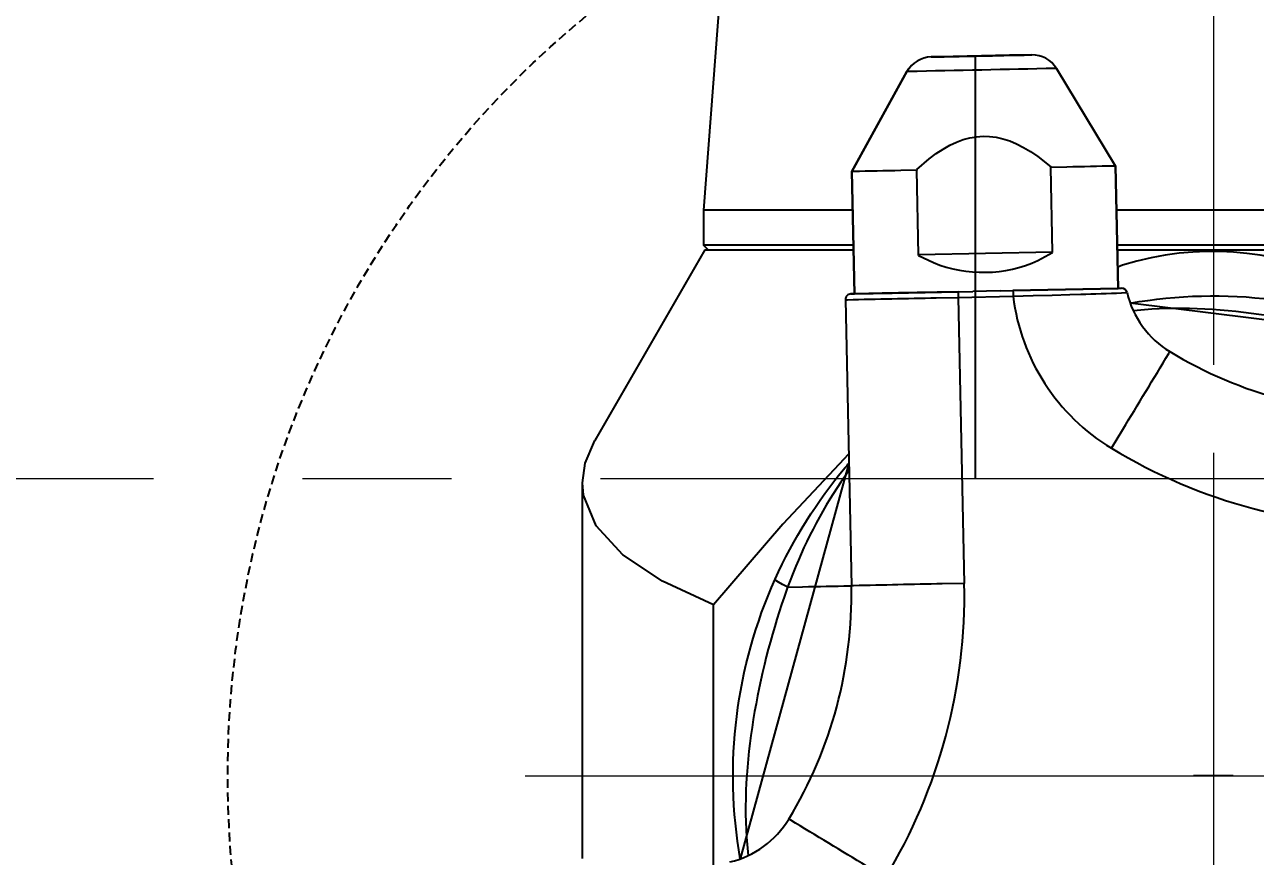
# Model space of a CAD drawing. Header units: inches. Extents: x -375 to 8535, y -477 to 12465.
# Drawn here: x 2190.9 to 2256.4, y 10228.9 to 10273.3 of the extents above; entities that cross this region are included whole.
import ezdxf

# ---------------------------------------------------------------- set-up
doc = ezdxf.new("R2010")
doc.units = ezdxf.units.IN
doc.header["$LTSCALE"] = 5
doc.linetypes.add('CENTER2', pattern=[28.575, 19.05, -3.175, 3.175, -3.175])
doc.linetypes.add('HIDDEN2', pattern=[4.7625, 3.175, -1.5875])
for name, color, linetype in [('1轮廓实线层', 7, 'Continuous'), ('5虚线', 5, 'HIDDEN2'), ('6文字层', 3, 'Continuous')]:
    doc.layers.add(name, color=color, linetype=linetype)
doc.layers.add('图层1', color=1, linetype='CENTER2', lineweight=13)
doc.styles.add('PC_TEXTSTYLE', font='isocp.shx', dxfattribs={"width": 0.8, "bigfont": 'hzfs.shx'})
doc.dimstyles.new('TH_GBDIM', dxfattribs={"dimscale": 15, "dimtxt": 3, "dimasz": 2.5, "dimexe": 1.25, "dimexo": 0, "dimgap": 0.8, "dimtad": 1, "dimdec": 0, "dimzin": 0, "dimdsep": 46, "dimtxsty": 'PC_TEXTSTYLE', "dimcen": 2.5, "dimclrd": 256, "dimclre": 256, "dimclrt": 3, "dimadec": 0, "dimazin": 0, "dimtfac": 0.714286, "dimtdec": 0, "dimtmove": 0, "dimatfit": 3, "dimfxl": 0, "dimtzin": 0, "dimlwd": -1, "dimlwe": -1, "dimarcsym": 0})
doc.dimstyles.new('TH_GBDIM$2', dxfattribs={"dimscale": 15, "dimtxt": 3, "dimasz": 2.5, "dimexe": 1.25, "dimexo": 0, "dimgap": 0.8, "dimtad": 2, "dimtih": 1, "dimtoh": 1, "dimdec": 0, "dimzin": 0, "dimdsep": 46, "dimtxsty": 'PC_TEXTSTYLE', "dimcen": 2.5, "dimclrd": 256, "dimclre": 256, "dimclrt": 3, "dimadec": 0, "dimazin": 0, "dimtfac": 0.714286, "dimtdec": 0, "dimtmove": 0, "dimatfit": 3, "dimfxl": 0, "dimtzin": 0, "dimlwd": -1, "dimlwe": -1, "dimarcsym": 0})

# ---------------------------------------------------------------- blocks, each defined once
blk = doc.blocks.new('BSP')
for points in [[(-3651.488, 9150.798), (-3651.488, 9150.798), (-3659.597, 9044.328), (-3659.597, 9044.328)], [(-3647.466, 9052.496), (-3648.003, 9052.485), (-3648.494, 9052.187), (-3648.752, 9051.716)], [(-3640.791, 9051.884), (-3641.07, 9052.344), (-3641.573, 9052.621), (-3642.111, 9052.609)], [(-3648.754, 9051.717), (-3648.754, 9051.717), (-3651.683, 9046.388), (-3651.683, 9046.388)], [(-3651.682, 9046.387), (-3651.682, 9046.387), (-3648.752, 9051.716), (-3648.752, 9051.716)], [(-3640.791, 9051.885), (-3640.791, 9051.885), (-3637.641, 9046.684), (-3637.641, 9046.684)], [(-3637.641, 9046.683), (-3637.641, 9046.683), (-3640.791, 9051.884), (-3640.791, 9051.884)], [(-3651.682, 9046.388), (-3651.682, 9046.388), (-3651.544, 9039.868), (-3651.544, 9039.868)], [(-3651.544, 9039.867), (-3651.544, 9039.867), (-3651.682, 9046.387), (-3651.682, 9046.387)], [(-3648.235, 9046.499), (-3648.235, 9046.499), (-3648.234, 9046.461), (-3648.234, 9046.461)], [(-3641.088, 9046.611), (-3641.088, 9046.611), (-3641.089, 9046.65), (-3641.089, 9046.65)], [(-3637.641, 9046.684), (-3637.641, 9046.684), (-3637.503, 9040.164), (-3637.503, 9040.164)], [(-3637.503, 9040.163), (-3637.503, 9040.163), (-3637.641, 9046.683), (-3637.641, 9046.683)], [(-3651.634, 9044.328), (-3651.634, 9044.328), (-3659.598, 9044.328), (-3659.598, 9044.328)], [(-3659.598, 9044.327), (-3659.598, 9044.327), (-3659.598, 9042.471), (-3659.598, 9042.471)], [(-3659.522, 9042.221), (-3659.522, 9042.221), (-3665.387, 9032.062), (-3665.387, 9032.062)], [(-3651.595, 9042.471), (-3651.595, 9042.471), (-3659.598, 9042.471), (-3659.598, 9042.471)], [(-3640.993, 9042.097), (-3640.993, 9042.097), (-3648.139, 9041.946), (-3648.139, 9041.946)], [(-3652.036, 9039.557), (-3652.036, 9039.557), (-3651.716, 9024.312), (-3651.716, 9024.312)], [(-3646.024, 9039.983), (-3646.024, 9039.983), (-3645.247, 9040), (-3645.247, 9040)], [(-3646.023, 9039.984), (-3646.023, 9039.984), (-3645.246, 9040.001), (-3645.246, 9040.001)], [(-3646.019, 9039.684), (-3646.019, 9039.684), (-3645.698, 9024.439), (-3645.698, 9024.439)], [(-3646.018, 9039.684), (-3646.018, 9039.684), (-3643.099, 9039.745), (-3643.099, 9039.745)], [(-3643.797, 9040.031), (-3643.797, 9040.031), (-3645.251, 9040.001), (-3645.251, 9040.001)], [(-3643.793, 9040.03), (-3643.793, 9040.03), (-3643.106, 9040.045), (-3643.106, 9040.045)], [(-3643.792, 9040.031), (-3643.792, 9040.031), (-3643.105, 9040.046), (-3643.105, 9040.046)], [(-3637.328, 9040.167), (-3637.328, 9040.167), (-3637.499, 9040.163), (-3637.499, 9040.163)], [(-3637.028, 9039.936), (-3637.061, 9040.075), (-3637.186, 9040.171), (-3637.328, 9040.168)], [(-3637.195, 9040.14), (-3637.237, 9040.16), (-3637.282, 9040.169), (-3637.328, 9040.168)], [(-3637.135, 9040.104), (-3637.154, 9040.119), (-3637.174, 9040.131), (-3637.195, 9040.14)], [(-3637.088, 9040.058), (-3637.102, 9040.075), (-3637.118, 9040.09), (-3637.135, 9040.104)], [(-3637.028, 9039.936), (-3637.039, 9039.98), (-3637.059, 9040.022), (-3637.088, 9040.058)], [(-3666.042, 9009.775), (-3666.042, 9009.775), (-3666.042, 9029.812), (-3666.042, 9029.812)], [(-3649.898, 9008.757), (-3647.038, 9013.48), (-3645.582, 9018.918), (-3645.698, 9024.439)], [(-3659.053, 9009.054), (-3659.053, 9009.054), (-3659.053, 9023.295), (-3659.053, 9023.295)], [(-3631.384, 9014.181), (-3631.384, 9014.181), (-3633.491, 9014.181), (-3633.491, 9014.181)]]:
    blk.add_open_spline(points, degree=3)
for points, knots in [([(-3640.791, 9051.884), (-3641.07, 9052.344), (-3641.573, 9052.621), (-3642.111, 9052.609), (-3642.111, 9052.609), (-3642.111, 9052.609), (-3643.283, 9052.584), (-3643.283, 9052.584), (-3643.283, 9052.584), (-3643.283, 9052.584), (-3646.293, 9052.521), (-3646.293, 9052.521), (-3646.293, 9052.521), (-3646.293, 9052.521), (-3647.466, 9052.496), (-3647.466, 9052.496), (-3647.466, 9052.496), (-3648.003, 9052.485), (-3648.494, 9052.188), (-3648.754, 9051.716)], [0, 0, 0, 0, 0.2, 0.2, 0.2, 0.2, 0.4, 0.4, 0.4, 0.4, 0.6, 0.6, 0.6, 0.6, 0.8, 0.8, 0.8, 0.8, 1, 1, 1, 1]), ([(-3647.466, 9052.496), (-3647.466, 9052.496), (-3647.42, 9052.497), (-3647.42, 9052.497), (-3647.42, 9052.497), (-3647.42, 9052.497), (-3647.285, 9052.5), (-3647.285, 9052.5), (-3647.285, 9052.5), (-3647.285, 9052.5), (-3647.064, 9052.505), (-3647.064, 9052.505), (-3647.064, 9052.505), (-3647.064, 9052.505), (-3646.767, 9052.511), (-3646.767, 9052.511), (-3646.767, 9052.511), (-3646.767, 9052.511), (-3646.402, 9052.519), (-3646.402, 9052.519), (-3646.402, 9052.519), (-3646.402, 9052.519), (-3646.292, 9052.521), (-3646.292, 9052.521), (-3646.292, 9052.521), (-3646.292, 9052.521), (-3645.981, 9052.527), (-3645.981, 9052.527), (-3645.981, 9052.527), (-3645.186, 9052.544), (-3644.39, 9052.561), (-3643.594, 9052.577), (-3643.594, 9052.577), (-3643.594, 9052.577), (-3643.283, 9052.584), (-3643.283, 9052.584), (-3643.283, 9052.584), (-3643.283, 9052.584), (-3643.175, 9052.586), (-3643.175, 9052.586), (-3643.175, 9052.586), (-3643.175, 9052.586), (-3642.809, 9052.594), (-3642.809, 9052.594), (-3642.809, 9052.594), (-3642.809, 9052.594), (-3642.511, 9052.6), (-3642.511, 9052.6), (-3642.511, 9052.6), (-3642.511, 9052.6), (-3642.291, 9052.605), (-3642.291, 9052.605), (-3642.291, 9052.605), (-3642.291, 9052.605), (-3642.155, 9052.608), (-3642.155, 9052.608), (-3642.155, 9052.608), (-3642.155, 9052.608), (-3642.11, 9052.609), (-3642.11, 9052.609)], [0, 0, 0, 0, 0.066667, 0.066667, 0.066667, 0.066667, 0.133333, 0.133333, 0.133333, 0.133333, 0.2, 0.2, 0.2, 0.2, 0.266667, 0.266667, 0.266667, 0.266667, 0.333333, 0.333333, 0.333333, 0.333333, 0.4, 0.4, 0.4, 0.4, 0.466667, 0.466667, 0.466667, 0.466667, 0.533333, 0.533333, 0.533333, 0.533333, 0.6, 0.6, 0.6, 0.6, 0.666667, 0.666667, 0.666667, 0.666667, 0.733333, 0.733333, 0.733333, 0.733333, 0.8, 0.8, 0.8, 0.8, 0.866667, 0.866667, 0.866667, 0.866667, 0.933333, 0.933333, 0.933333, 0.933333, 1, 1, 1, 1]), ([(-3640.791, 9051.884), (-3640.791, 9051.884), (-3640.846, 9051.884), (-3640.846, 9051.884), (-3640.846, 9051.884), (-3643.463, 9051.828), (-3646.081, 9051.773), (-3648.698, 9051.718), (-3648.698, 9051.718), (-3648.698, 9051.718), (-3648.754, 9051.716), (-3648.754, 9051.716)], [0, 0, 0, 0, 0.333333, 0.333333, 0.333333, 0.333333, 0.666667, 0.666667, 0.666667, 0.666667, 1, 1, 1, 1]), ([(-3648.235, 9046.498), (-3648.235, 9046.498), (-3647.565, 9047.071), (-3647.565, 9047.071), (-3647.565, 9047.071), (-3645.571, 9048.632), (-3643.846, 9048.671), (-3641.787, 9047.196), (-3641.787, 9047.196), (-3641.787, 9047.196), (-3641.089, 9046.648), (-3641.089, 9046.648)], [0, 0, 0, 0, 0.333333, 0.333333, 0.333333, 0.333333, 0.666667, 0.666667, 0.666667, 0.666667, 1, 1, 1, 1]), ([(-3648.234, 9046.46), (-3648.234, 9046.46), (-3649.087, 9046.442), (-3649.087, 9046.442), (-3649.087, 9046.442), (-3649.926, 9046.424), (-3650.766, 9046.407), (-3651.605, 9046.389), (-3651.605, 9046.389), (-3651.605, 9046.389), (-3651.682, 9046.387), (-3651.682, 9046.387)], [0, 0, 0, 0, 0.333333, 0.333333, 0.333333, 0.333333, 0.666667, 0.666667, 0.666667, 0.666667, 1, 1, 1, 1]), ([(-3648.139, 9041.921), (-3648.139, 9041.921), (-3648.14, 9041.946), (-3648.14, 9041.946), (-3648.14, 9041.946), (-3648.14, 9041.946), (-3648.234, 9046.46), (-3648.234, 9046.46)], [0, 0, 0, 0, 0.5, 0.5, 0.5, 0.5, 1, 1, 1, 1]), ([(-3637.641, 9046.683), (-3637.641, 9046.683), (-3637.717, 9046.681), (-3637.717, 9046.681), (-3637.717, 9046.681), (-3638.557, 9046.663), (-3639.397, 9046.646), (-3640.236, 9046.628), (-3640.236, 9046.628), (-3640.236, 9046.628), (-3641.088, 9046.61), (-3641.088, 9046.61)], [0, 0, 0, 0, 0.333333, 0.333333, 0.333333, 0.333333, 0.666667, 0.666667, 0.666667, 0.666667, 1, 1, 1, 1]), ([(-3640.993, 9042.072), (-3640.993, 9042.072), (-3640.994, 9042.098), (-3640.994, 9042.098), (-3640.994, 9042.098), (-3640.994, 9042.098), (-3641.088, 9046.611), (-3641.088, 9046.611)], [0, 0, 0, 0, 0.5, 0.5, 0.5, 0.5, 1, 1, 1, 1]), ([(-3605.273, 9044.328), (-3605.273, 9044.328), (-3605.608, 9044.328), (-3605.608, 9044.328), (-3605.608, 9044.328), (-3615.966, 9044.328), (-3626.325, 9044.328), (-3636.684, 9044.328), (-3636.684, 9044.328), (-3636.684, 9044.328), (-3637.585, 9044.328), (-3637.585, 9044.328)], [0, 0, 0, 0, 0.333333, 0.333333, 0.333333, 0.333333, 0.666667, 0.666667, 0.666667, 0.666667, 1, 1, 1, 1]), ([(-3615.4, 9033.605), (-3615.4, 9033.605), (-3615.594, 9033.79), (-3615.594, 9033.79), (-3615.594, 9033.79), (-3615.594, 9033.79), (-3616.169, 9034.337), (-3616.169, 9034.337), (-3616.169, 9034.337), (-3622.121, 9039.598), (-3629.083, 9043.915), (-3637.267, 9041.395), (-3637.267, 9041.395), (-3637.267, 9041.395), (-3637.521, 9041.298), (-3637.521, 9041.298)], [0, 0, 0, 0, 0.25, 0.25, 0.25, 0.25, 0.5, 0.5, 0.5, 0.5, 0.75, 0.75, 0.75, 0.75, 1, 1, 1, 1]), ([(-3659.346, 9042.221), (-3659.346, 9042.221), (-3659.434, 9042.308), (-3659.434, 9042.308), (-3659.434, 9042.308), (-3659.434, 9042.308), (-3659.597, 9042.471), (-3659.597, 9042.471)], [0, 0, 0, 0, 0.5, 0.5, 0.5, 0.5, 1, 1, 1, 1]), ([(-3659.346, 9042.221), (-3659.346, 9042.221), (-3659.434, 9042.308), (-3659.434, 9042.308), (-3659.434, 9042.308), (-3659.434, 9042.308), (-3659.597, 9042.471), (-3659.597, 9042.471)], [0, 0, 0, 0, 0.5, 0.5, 0.5, 0.5, 1, 1, 1, 1]), ([(-3659.522, 9042.221), (-3659.522, 9042.221), (-3659.347, 9042.221), (-3659.347, 9042.221), (-3659.347, 9042.221), (-3659.347, 9042.221), (-3656.022, 9042.221), (-3656.022, 9042.221), (-3656.022, 9042.221), (-3656.022, 9042.221), (-3655.735, 9042.221), (-3655.735, 9042.221), (-3655.735, 9042.221), (-3655.735, 9042.221), (-3654.507, 9042.221), (-3654.507, 9042.221), (-3654.507, 9042.221), (-3654.507, 9042.221), (-3651.59, 9042.221), (-3651.59, 9042.221)], [0, 0, 0, 0, 0.2, 0.2, 0.2, 0.2, 0.4, 0.4, 0.4, 0.4, 0.6, 0.6, 0.6, 0.6, 0.8, 0.8, 0.8, 0.8, 1, 1, 1, 1]), ([(-3605.273, 9042.471), (-3605.273, 9042.471), (-3605.608, 9042.471), (-3605.608, 9042.471), (-3605.608, 9042.471), (-3615.966, 9042.471), (-3626.325, 9042.471), (-3636.684, 9042.471), (-3636.684, 9042.471), (-3636.684, 9042.471), (-3637.546, 9042.471), (-3637.546, 9042.471)], [0, 0, 0, 0, 0.333333, 0.333333, 0.333333, 0.333333, 0.666667, 0.666667, 0.666667, 0.666667, 1, 1, 1, 1]), ([(-3637.541, 9042.221), (-3637.541, 9042.221), (-3637.452, 9042.221), (-3637.452, 9042.221), (-3637.452, 9042.221), (-3637.452, 9042.221), (-3632.436, 9042.221), (-3632.436, 9042.221), (-3632.436, 9042.221), (-3632.436, 9042.221), (-3627.42, 9042.221), (-3627.42, 9042.221), (-3627.42, 9042.221), (-3627.42, 9042.221), (-3623.908, 9042.221), (-3623.908, 9042.221), (-3623.908, 9042.221), (-3623.908, 9042.221), (-3610.365, 9042.221), (-3610.365, 9042.221), (-3610.365, 9042.221), (-3610.365, 9042.221), (-3609.138, 9042.221), (-3609.138, 9042.221), (-3609.138, 9042.221), (-3609.138, 9042.221), (-3608.85, 9042.221), (-3608.85, 9042.221), (-3608.85, 9042.221), (-3608.85, 9042.221), (-3605.524, 9042.221), (-3605.524, 9042.221), (-3605.524, 9042.221), (-3605.524, 9042.221), (-3605.349, 9042.221), (-3605.349, 9042.221)], [0, 0, 0, 0, 0.111111, 0.111111, 0.111111, 0.111111, 0.222222, 0.222222, 0.222222, 0.222222, 0.333333, 0.333333, 0.333333, 0.333333, 0.444444, 0.444444, 0.444444, 0.444444, 0.555556, 0.555556, 0.555556, 0.555556, 0.666667, 0.666667, 0.666667, 0.666667, 0.777778, 0.777778, 0.777778, 0.777778, 0.888889, 0.888889, 0.888889, 0.888889, 1, 1, 1, 1]), ([(-3648.139, 9041.921), (-3648.139, 9041.921), (-3647.339, 9041.534), (-3647.339, 9041.534), (-3647.339, 9041.534), (-3645.549, 9040.806), (-3643.533, 9040.848), (-3641.776, 9041.652), (-3641.776, 9041.652), (-3641.776, 9041.652), (-3640.993, 9042.071), (-3640.993, 9042.071)], [0, 0, 0, 0, 0.333333, 0.333333, 0.333333, 0.333333, 0.666667, 0.666667, 0.666667, 0.666667, 1, 1, 1, 1]), ([(-3621.962, 9037.519), (-3626.632, 9039.616), (-3631.823, 9040.262), (-3636.863, 9039.376), (-3636.863, 9039.376), (-3636.863, 9039.376), (-3636.863, 9039.376), (-3636.863, 9039.376), (-3636.863, 9039.376), (-3636.863, 9039.376), (-3621.962, 9037.519), (-3621.962, 9037.519)], [0, 0, 0, 0, 0.333333, 0.333333, 0.333333, 0.333333, 0.666667, 0.666667, 0.666667, 0.666667, 1, 1, 1, 1]), ([(-3651.741, 9039.864), (-3651.821, 9039.862), (-3651.896, 9039.829), (-3651.952, 9039.772), (-3651.952, 9039.772), (-3652.008, 9039.714), (-3652.037, 9039.637), (-3652.036, 9039.557)], [0, 0, 0, 0, 0.5, 0.5, 0.5, 0.5, 1, 1, 1, 1]), ([(-3652.035, 9039.557), (-3652.035, 9039.557), (-3651.919, 9039.56), (-3651.919, 9039.56), (-3651.919, 9039.56), (-3650.343, 9039.593), (-3648.767, 9039.626), (-3647.191, 9039.66), (-3647.191, 9039.66), (-3647.191, 9039.66), (-3646.018, 9039.684), (-3646.018, 9039.684)], [0, 0, 0, 0, 0.333333, 0.333333, 0.333333, 0.333333, 0.666667, 0.666667, 0.666667, 0.666667, 1, 1, 1, 1]), ([(-3651.742, 9039.863), (-3651.742, 9039.863), (-3651.542, 9039.867), (-3651.542, 9039.867), (-3651.542, 9039.867), (-3651.542, 9039.867), (-3649.535, 9039.909), (-3649.535, 9039.909), (-3649.535, 9039.909), (-3649.535, 9039.909), (-3646.025, 9039.984), (-3646.025, 9039.984)], [0, 0, 0, 0, 0.333333, 0.333333, 0.333333, 0.333333, 0.666667, 0.666667, 0.666667, 0.666667, 1, 1, 1, 1]), ([(-3646.024, 9039.985), (-3646.024, 9039.985), (-3647.14, 9039.961), (-3647.14, 9039.961), (-3647.14, 9039.961), (-3647.14, 9039.961), (-3648.212, 9039.939), (-3648.212, 9039.939), (-3648.212, 9039.939), (-3648.212, 9039.939), (-3649.201, 9039.918), (-3649.201, 9039.918), (-3649.201, 9039.918), (-3649.201, 9039.918), (-3649.535, 9039.911), (-3649.535, 9039.911), (-3649.535, 9039.911), (-3649.535, 9039.911), (-3650.067, 9039.9), (-3650.067, 9039.9), (-3650.067, 9039.9), (-3650.067, 9039.9), (-3650.778, 9039.885), (-3650.778, 9039.885), (-3650.778, 9039.885), (-3650.778, 9039.885), (-3651.307, 9039.874), (-3651.307, 9039.874), (-3651.307, 9039.874), (-3651.307, 9039.874), (-3651.541, 9039.869), (-3651.541, 9039.869), (-3651.541, 9039.869), (-3651.541, 9039.869), (-3651.632, 9039.867), (-3651.632, 9039.867), (-3651.632, 9039.867), (-3651.632, 9039.867), (-3651.741, 9039.864), (-3651.741, 9039.864)], [0, 0, 0, 0, 0.1, 0.1, 0.1, 0.1, 0.2, 0.2, 0.2, 0.2, 0.3, 0.3, 0.3, 0.3, 0.4, 0.4, 0.4, 0.4, 0.5, 0.5, 0.5, 0.5, 0.6, 0.6, 0.6, 0.6, 0.7, 0.7, 0.7, 0.7, 0.8, 0.8, 0.8, 0.8, 0.9, 0.9, 0.9, 0.9, 1, 1, 1, 1]), ([(-3646.024, 9039.986), (-3646.024, 9039.986), (-3646.023, 9039.963), (-3646.023, 9039.963), (-3646.023, 9039.963), (-3646.023, 9039.963), (-3646.023, 9039.898), (-3646.023, 9039.898), (-3646.023, 9039.898), (-3646.023, 9039.898), (-3646.019, 9039.685), (-3646.019, 9039.685)], [0, 0, 0, 0, 0.333333, 0.333333, 0.333333, 0.333333, 0.666667, 0.666667, 0.666667, 0.666667, 1, 1, 1, 1]), ([(-3637.503, 9040.164), (-3637.503, 9040.164), (-3639.377, 9040.125), (-3639.377, 9040.125), (-3639.377, 9040.125), (-3639.377, 9040.125), (-3639.384, 9040.125), (-3639.384, 9040.125), (-3639.384, 9040.125), (-3639.384, 9040.125), (-3643.11, 9040.046), (-3643.11, 9040.046)], [0, 0, 0, 0, 0.333333, 0.333333, 0.333333, 0.333333, 0.666667, 0.666667, 0.666667, 0.666667, 1, 1, 1, 1]), ([(-3643.106, 9040.045), (-3643.106, 9040.045), (-3637.503, 9040.163), (-3637.503, 9040.163), (-3637.503, 9040.163), (-3637.503, 9040.163), (-3637.328, 9040.167), (-3637.328, 9040.167)], [0, 0, 0, 0, 0.5, 0.5, 0.5, 0.5, 1, 1, 1, 1]), ([(-3643.105, 9040.047), (-3643.105, 9040.047), (-3643.105, 9040.024), (-3643.105, 9040.024), (-3643.105, 9040.024), (-3643.105, 9040.024), (-3643.103, 9039.959), (-3643.103, 9039.959), (-3643.103, 9039.959), (-3643.103, 9039.959), (-3643.101, 9039.861), (-3643.101, 9039.861), (-3643.101, 9039.861), (-3643.101, 9039.861), (-3643.099, 9039.746), (-3643.099, 9039.746), (-3643.099, 9039.746), (-3642.688, 9036.384), (-3640.757, 9033.396), (-3637.86, 9031.642), (-3637.86, 9031.642), (-3633.137, 9028.783), (-3627.699, 9027.327), (-3622.18, 9027.443)], [0, 0, 0, 0, 0.166667, 0.166667, 0.166667, 0.166667, 0.333333, 0.333333, 0.333333, 0.333333, 0.5, 0.5, 0.5, 0.5, 0.666667, 0.666667, 0.666667, 0.666667, 0.833333, 0.833333, 0.833333, 0.833333, 1, 1, 1, 1]), ([(-3643.099, 9039.745), (-3643.099, 9039.745), (-3642.025, 9039.774), (-3642.025, 9039.774), (-3642.025, 9039.774), (-3642.025, 9039.774), (-3641.02, 9039.801), (-3641.02, 9039.801), (-3641.02, 9039.801), (-3641.02, 9039.801), (-3640.077, 9039.829), (-3640.077, 9039.829), (-3640.077, 9039.829), (-3640.077, 9039.829), (-3639.498, 9039.847), (-3639.498, 9039.847), (-3639.498, 9039.847), (-3639.498, 9039.847), (-3639.232, 9039.855), (-3639.232, 9039.855), (-3639.232, 9039.855), (-3638.503, 9039.879), (-3637.774, 9039.905), (-3637.045, 9039.935), (-3637.045, 9039.935), (-3637.045, 9039.935), (-3637.028, 9039.936), (-3637.028, 9039.936)], [0, 0, 0, 0, 0.142857, 0.142857, 0.142857, 0.142857, 0.285714, 0.285714, 0.285714, 0.285714, 0.428571, 0.428571, 0.428571, 0.428571, 0.571429, 0.571429, 0.571429, 0.571429, 0.714286, 0.714286, 0.714286, 0.714286, 0.857143, 0.857143, 0.857143, 0.857143, 1, 1, 1, 1]), ([(-3637.028, 9039.936), (-3636.72, 9038.623), (-3635.897, 9037.49), (-3634.742, 9036.791), (-3634.742, 9036.791), (-3630.997, 9034.523), (-3626.684, 9033.368), (-3622.306, 9033.46)], [0, 0, 0, 0, 0.5, 0.5, 0.5, 0.5, 1, 1, 1, 1]), ([(-3622.378, 9036.853), (-3622.378, 9036.853), (-3623.241, 9037.158), (-3623.241, 9037.158), (-3623.241, 9037.158), (-3627.23, 9038.464), (-3631.899, 9039.368), (-3636.103, 9039.018), (-3636.103, 9039.018), (-3636.103, 9039.018), (-3636.69, 9038.959), (-3636.69, 9038.959)], [0, 0, 0, 0, 0.333333, 0.333333, 0.333333, 0.333333, 0.666667, 0.666667, 0.666667, 0.666667, 1, 1, 1, 1]), ([(-3637.86, 9031.642), (-3637.86, 9031.642), (-3637.251, 9032.646), (-3637.251, 9032.646), (-3637.251, 9032.646), (-3636.435, 9033.995), (-3635.618, 9035.343), (-3634.802, 9036.692), (-3634.802, 9036.692), (-3634.802, 9036.692), (-3634.742, 9036.791), (-3634.742, 9036.791)], [0, 0, 0, 0, 0.333333, 0.333333, 0.333333, 0.333333, 0.666667, 0.666667, 0.666667, 0.666667, 1, 1, 1, 1]), ([(-3666.042, 9029.806), (-3666.042, 9029.806), (-3665.9, 9030.851), (-3665.9, 9030.851), (-3665.9, 9030.851), (-3665.9, 9030.851), (-3665.386, 9032.062), (-3665.386, 9032.062)], [0, 0, 0, 0, 0.5, 0.5, 0.5, 0.5, 1, 1, 1, 1]), ([(-3651.861, 9031.329), (-3651.861, 9031.329), (-3651.903, 9031.289), (-3651.903, 9031.289), (-3651.903, 9031.289), (-3651.903, 9031.289), (-3652.104, 9031.075), (-3652.104, 9031.075), (-3652.104, 9031.075), (-3652.104, 9031.075), (-3655.37, 9027.596), (-3655.37, 9027.596), (-3655.37, 9027.596), (-3655.37, 9027.596), (-3659.054, 9023.295), (-3659.054, 9023.295)], [0, 0, 0, 0, 0.25, 0.25, 0.25, 0.25, 0.5, 0.5, 0.5, 0.5, 0.75, 0.75, 0.75, 0.75, 1, 1, 1, 1]), ([(-3651.853, 9030.839), (-3651.916, 9030.766), (-3651.978, 9030.692), (-3652.04, 9030.619), (-3652.04, 9030.619), (-3653.554, 9028.813), (-3654.811, 9026.806), (-3655.777, 9024.656), (-3655.777, 9024.656), (-3657.872, 9019.987), (-3658.518, 9014.796), (-3657.634, 9009.755), (-3657.634, 9009.755), (-3657.634, 9009.755), (-3657.634, 9009.755), (-3657.634, 9009.755), (-3657.634, 9009.755), (-3657.634, 9009.755), (-3651.853, 9030.839), (-3651.853, 9030.839)], [0, 0, 0, 0, 0.2, 0.2, 0.2, 0.2, 0.4, 0.4, 0.4, 0.4, 0.6, 0.6, 0.6, 0.6, 0.8, 0.8, 0.8, 0.8, 1, 1, 1, 1]), ([(-3651.845, 9030.45), (-3651.845, 9030.45), (-3651.856, 9030.435), (-3651.856, 9030.435), (-3651.856, 9030.435), (-3652.995, 9028.859), (-3653.934, 9027.142), (-3654.679, 9025.347), (-3654.679, 9025.347), (-3654.679, 9025.347), (-3655.11, 9024.24), (-3655.11, 9024.24)], [0, 0, 0, 0, 0.333333, 0.333333, 0.333333, 0.333333, 0.666667, 0.666667, 0.666667, 0.666667, 1, 1, 1, 1]), ([(-3659.053, 9023.295), (-3659.053, 9023.295), (-3661.785, 9024.558), (-3661.785, 9024.558), (-3661.785, 9024.558), (-3661.785, 9024.558), (-3663.889, 9025.968), (-3663.889, 9025.968), (-3663.889, 9025.968), (-3663.889, 9025.968), (-3665.304, 9027.506), (-3665.304, 9027.506), (-3665.304, 9027.506), (-3665.304, 9027.506), (-3665.983, 9029.144), (-3665.983, 9029.144), (-3665.983, 9029.144), (-3665.983, 9029.144), (-3666.042, 9029.806), (-3666.042, 9029.806)], [0, 0, 0, 0, 0.2, 0.2, 0.2, 0.2, 0.4, 0.4, 0.4, 0.4, 0.6, 0.6, 0.6, 0.6, 0.8, 0.8, 0.8, 0.8, 1, 1, 1, 1]), ([(-3655.108, 9024.239), (-3655.108, 9024.239), (-3655.385, 9024.379), (-3655.385, 9024.379), (-3655.385, 9024.379), (-3655.385, 9024.379), (-3655.604, 9024.503), (-3655.604, 9024.503), (-3655.604, 9024.503), (-3655.604, 9024.503), (-3655.738, 9024.599), (-3655.738, 9024.599), (-3655.738, 9024.599), (-3655.738, 9024.599), (-3655.775, 9024.655), (-3655.775, 9024.655)], [0, 0, 0, 0, 0.25, 0.25, 0.25, 0.25, 0.5, 0.5, 0.5, 0.5, 0.75, 0.75, 0.75, 0.75, 1, 1, 1, 1]), ([(-3658.191, 9009.59), (-3656.879, 9009.897), (-3655.745, 9010.721), (-3655.046, 9011.875), (-3655.046, 9011.875), (-3652.778, 9015.621), (-3651.623, 9019.934), (-3651.716, 9024.312)], [0, 0, 0, 0, 0.5, 0.5, 0.5, 0.5, 1, 1, 1, 1]), ([(-3655.11, 9024.24), (-3655.11, 9024.24), (-3655.304, 9023.698), (-3655.304, 9023.698), (-3655.304, 9023.698), (-3656.688, 9019.627), (-3657.631, 9014.781), (-3657.275, 9010.512), (-3657.275, 9010.512), (-3657.275, 9010.512), (-3657.216, 9009.928), (-3657.216, 9009.928)], [0, 0, 0, 0, 0.333333, 0.333333, 0.333333, 0.333333, 0.666667, 0.666667, 0.666667, 0.666667, 1, 1, 1, 1]), ([(-3655.11, 9024.24), (-3655.11, 9024.24), (-3654.31, 9024.257), (-3654.31, 9024.257), (-3654.31, 9024.257), (-3653.472, 9024.274), (-3652.634, 9024.292), (-3651.796, 9024.31), (-3651.796, 9024.31), (-3651.796, 9024.31), (-3651.717, 9024.312), (-3651.717, 9024.312)], [0, 0, 0, 0, 0.333333, 0.333333, 0.333333, 0.333333, 0.666667, 0.666667, 0.666667, 0.666667, 1, 1, 1, 1]), ([(-3645.696, 9024.439), (-3645.696, 9024.439), (-3646.87, 9024.414), (-3646.87, 9024.414), (-3646.87, 9024.414), (-3648.446, 9024.381), (-3650.023, 9024.347), (-3651.598, 9024.315), (-3651.598, 9024.315), (-3651.598, 9024.315), (-3651.714, 9024.312), (-3651.714, 9024.312)], [0, 0, 0, 0, 0.333333, 0.333333, 0.333333, 0.333333, 0.666667, 0.666667, 0.666667, 0.666667, 1, 1, 1, 1]), ([(-3649.896, 9008.757), (-3649.896, 9008.757), (-3650.901, 9009.366), (-3650.901, 9009.366), (-3650.901, 9009.366), (-3652.249, 9010.182), (-3653.597, 9010.999), (-3654.946, 9011.815), (-3654.946, 9011.815), (-3654.946, 9011.815), (-3655.045, 9011.875), (-3655.045, 9011.875)], [0, 0, 0, 0, 0.333333, 0.333333, 0.333333, 0.333333, 0.666667, 0.666667, 0.666667, 0.666667, 1, 1, 1, 1])]:
    blk.add_open_spline(points, degree=3, knots=knots)
at = {"layer": '图层1', "ltscale": 0.5}
for points in [[(-3632.424, 9158.391), (-3632.424, 9158.391), (-3632.424, 8968.737), (-3632.424, 8968.737)], [(-3669.1, 9014.181), (-3669.1, 9014.181), (-3594.864, 9014.181), (-3594.864, 9014.181)]]:
    blk.add_open_spline(points, degree=3, dxfattribs=at)
blk = doc.blocks.new('*D1728')
at = {"layer": '1轮廓实线层', "color": 3}
for p, q in [((1824.198, 11560.715), (2945.103, 11560.715)), ((2926.353, 11523.215), (2926.353, 6264.8)), ((2687.198, 6227.3), (2945.103, 6227.3))]:
    blk.add_line(p, q, dxfattribs=at)
for points in [[(2932.603, 11523.215), (2920.103, 11523.215), (2926.353, 11560.715)], [(2920.103, 6264.8), (2932.603, 6264.8), (2926.353, 6227.3)]]:
    blk.add_solid(points, dxfattribs=at)
at = {"layer": 'Defpoints', "color": 0}
for p in [(1824.198, 11560.715), (2687.198, 6227.3), (2926.353, 6227.3)]:
    blk.add_point(p, dxfattribs=at)
at = {"layer": '1轮廓实线层', "color": 3, "insert": (2896.353, 8762.465), "char_height": 45, "attachment_point": 5, "rotation": 90, "style": 'PC_TEXTSTYLE'}
blk.add_mtext('～5335', dxfattribs=at)
blk = doc.blocks.new('*D1969')
at = {"layer": '6文字层'}
for p, q in [((2569.853, 10249.07), (2759.067, 10249.07)), ((2667.198, 10185.562), (2732.022, 10148.136))]:
    blk.add_line(p, q, dxfattribs=at)
for start, end in [(11.75394, 23.50787), (330, 0), (306.49213, 318.24606)]:
    blk.add_arc((2557.198, 10249.07), 183.119, start, end, dxfattribs=at)
for points in [[(2730.26, 10285.733), (2742.694, 10287.013), (2740.317, 10249.07)], [(2698.871, 10123.463), (2688.743, 10130.788), (2715.784, 10157.511)]]:
    blk.add_solid(points, dxfattribs=at)
at = {"layer": 'Defpoints', "color": 0}
for p in [(1078.544, 10249.07), (2557.198, 10249.07), (2569.853, 10249.07), (2729.274, 10186.44), (2667.198, 10185.562)]:
    blk.add_point(p, dxfattribs=at)
at = {"layer": '6文字层', "color": 3, "insert": (2782.449, 10188.715), "char_height": 45, "attachment_point": 5, "style": 'PC_TEXTSTYLE'}
blk.add_mtext('30%%D', dxfattribs=at)

msp = doc.modelspace()

# ---------------------------------------------------------------- linework, layer by layer
at = {"layer": '1轮廓实线层'}
msp.add_line((2241.498, 10271.584), (2241.498, 10249.07), dxfattribs=at)
at = {"layer": '5虚线', "ltscale": 0.03}
msp.add_circle((2254.185, 10233.219), 52.5, dxfattribs=at)
at = {"layer": '图层1', "ltscale": 0.5}
for p, q in [((2254.198, 10604.371), (2254.198, 10175.835)), ((1078.544, 10249.07), (2569.853, 10249.07))]:
    msp.add_line(p, q, dxfattribs=at)

# ---------------------------------------------------------------- block references
at = {"layer": '1轮廓实线层'}
msp.add_blockref('BSP', (5886.623, 1219.038), dxfattribs=at)

# ---------------------------------------------------------------- dimensions: what is measured, and where the dimension line sits
dim = msp.add_linear_dim(base=(2926.353, 6227.3), p1=(1824.198, 11560.715), p2=(2687.198, 6227.3), angle=90, text='～5335', dimstyle='TH_GBDIM', override={"dimtxt": 3, "dimgap": 0.5, "dimtad": 1, "dimjust": 0, "dimdec": 0, "dimlfac": 1, "dimtxsty": 'PC_TEXTSTYLE', "dimse1": 0, "dimse2": 0, "dimsd1": 0, "dimsd2": 0, "dimclrd": 3, "dimclre": 3}, dxfattribs=at)
dim.commit()
dim.dimension.update_dxf_attribs({"geometry": '*D1728', "text_midpoint": (2926.353, 8762.465), "dimtype": 160})
at = {"layer": '6文字层'}
dim = msp.add_angular_dim_2l(base=(2729.274, 10186.44), line1=((2557.198, 10249.07), (2667.198, 10185.562)), line2=((1078.544, 10249.07), (2569.853, 10249.07)), text='30%%D', dimstyle='TH_GBDIM$2', dxfattribs=at)
dim.commit()
dim.dimension.update_dxf_attribs({"geometry": '*D1969', "text_midpoint": (2782.449, 10188.715)})

doc.saveas('drawing.dxf')
